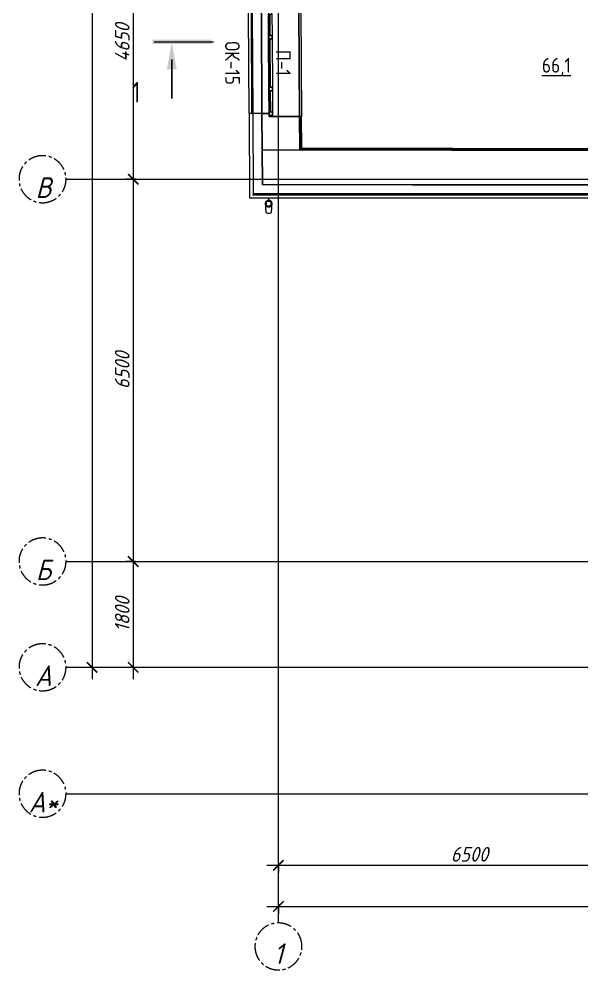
# Model space of a CAD drawing. Header units: millimetres. Extents: x 504091 to 2165846, y 135022 to 442887.
# Drawn here: x 1389236 to 1398815, y 299670 to 315840 of the extents above; entities that cross this region are included whole.
import ezdxf

# ---------------------------------------------------------------- set-up
doc = ezdxf.new("R2010")
doc.units = ezdxf.units.MM
doc.linetypes.add('ADSK_Линия сетки', pattern=[25, 20, -2.5, 0, -2.5])
doc.linetypes.add('осеваяX2', pattern=[4, 2.5, -0.5, 0.5, -0.5])
doc.layers.get('Defpoints').update_dxf_attribs({"color": 255})
doc.layers.add('Линии', color=7, linetype='Continuous', lineweight=9, true_color=0x00a600)
for name, color, linetype, lineweight in [('Марки окон', 7, 'Continuous', 20), ('Марки помещений', 7, 'Continuous', 20), ('Обобщенные модели', 7, 'Continuous', 18), ('Оси', 165, 'осеваяX2', 13), ('размеры', 7, 'Continuous', 9), ('Разрезы', 7, 'Continuous', 9), ('Стены наружные', 7, 'Continuous', 18), ('Стены несущие', 7, 'Continuous', 30), ('Стены отделка', 7, 'Continuous', 30), ('Стены штриховка', 7, 'Continuous', 18)]:
    doc.layers.add(name, color=color, linetype=linetype, lineweight=lineweight)
doc.styles.add('GOST 2.304_new', font='isocpeur.ttf', dxfattribs={"width": 0.9, "oblique": 15})
doc.styles.add('GOST Common_2', font='GOST_Common.ttf', dxfattribs={"width": 0.9, "height": 200})
doc.styles.add('GOST Common_4', font='GOST_Common.ttf', dxfattribs={"width": 0.9, "height": 200})
doc.dimstyles.new('SPDS 1_100', dxfattribs={"dimscale": 100, "dimtxt": 2.5, "dimasz": 1.77, "dimexe": 1.25, "dimexo": 0.625, "dimtad": 1, "dimdec": 0, "dimrnd": 0.001, "dimzin": 9, "dimtxsty": 'GOST 2.304_new', "dimblk": 'ARCHTICK', "dimcen": 2.5, "dimdle": 2, "dimclrt": 256, "dimadec": 0, "dimazin": 2, "dimtfac": 0.75, "dimtdec": 0, "dimtmove": 1, "dimatfit": 3, "dimfxl": 0, "dimtolj": 1, "dimlwd": 9, "dimlwe": 9, "dimarcsym": 0})

# ---------------------------------------------------------------- blocks, each defined once
blk = doc.blocks.new('Водосток - Тип 1 _карниз больше 490мм_-5153572-План 1-го этажа')
at = {"layer": 'Обобщенные модели'}
for p, q in [((75, 306), (75, 264)), ((175, 264), (175, 306)), ((120, 109), (120, 60)), ((130, 60), (130, 109))]:
    blk.add_line(p, q, dxfattribs=at)
at = {"layer": 'Обобщенные модели', "flags": 128}
for points in [[(75, 173), (75, 174), (75, 177), (75, 180), (75, 183), (75, 186), (75, 190), (75, 193), (75, 197), (75, 201), (75, 205), (75, 210), (75, 214), (75, 219), (75, 224), (75, 229), (75, 234), (75, 239), (75, 245), (75, 250), (75, 256), (75, 261), (75, 264)], [(175, 264), (175, 258), (175, 252), (175, 247), (175, 242), (175, 236), (175, 231), (175, 226), (175, 221), (175, 216), (175, 212), (175, 207), (175, 203), (175, 199), (175, 195), (175, 191), (175, 188), (175, 184), (175, 181), (175, 178), (175, 175), (175, 173)]]:
    blk.add_lwpolyline(points, dxfattribs=at)
at = {"layer": 'Обобщенные модели'}
for start, end in [(90, 270), (270, 90)]:
    blk.add_arc((125, 160), 52, start, end, dxfattribs=at)
at = {"layer": 'Обобщенные модели', "lineweight": 40}
for start, end in [(90, 270), (270, 90)]:
    blk.add_arc((125, 160), 50, start, end, dxfattribs=at)
at = {"layer": 'Обобщенные модели'}
for start_param, end_param in [(4.712389, 6.283185), (3.141593, 4.712389)]:
    blk.add_ellipse((125, 306), major_axis=(-50, 0), ratio=0.309017, start_param=start_param, end_param=end_param, dxfattribs=at)
blk = doc.blocks.new('окно трехпол с фрамугой - 1800 и 1820х2300_h___нов_ ок15-V48-План 1-го этажа')
at = {"layer": 'Линии', "color": 7}
for p, q in [((-910, 140), (-910, 200)), ((-910, 200), (-830, 200)), ((-910, 200), (-910, 140)), ((-830, 200), (-910, 200)), ((-910, 200), (-910, -320)), ((910, 200), (-910, 200)), ((-890, 140), (-890, 200)), ((-855, 320), (850, 320)), ((850, 320), (-855, 320)), ((850, 200), (-855, 200)), ((-830, 200), (-830, 140)), ((-830, 140), (-830, 200)), ((-830, 140), (-830, 200)), ((-830, 200), (-470, 200)), ((-830, 170), (-470, 170)), ((-470, 140), (-470, 200)), ((-470, 200), (-410, 200)), ((-410, 200), (-470, 200)), ((-470, 200), (-470, 140)), ((-470, 200), (-470, 140)), ((-410, 200), (-410, 140)), ((-410, 140), (-410, 200)), ((-410, 140), (-410, 200)), ((-410, 200), (410, 200)), ((-410, 170), (410, 170)), ((410, 140), (410, 200)), ((410, 200), (470, 200)), ((470, 200), (410, 200)), ((410, 200), (410, 140)), ((410, 200), (410, 140)), ((470, 200), (470, 140)), ((470, 140), (470, 200)), ((470, 140), (470, 200)), ((470, 200), (830, 200)), ((470, 170), (830, 170)), ((830, 200), (830, 140)), ((910, 200), (830, 200)), ((910, 200), (830, 200)), ((830, 200), (830, 140)), ((830, 200), (830, 140)), ((890, 140), (890, 200)), ((910, 140), (910, 200)), ((910, 140), (910, 200)), ((910, 200), (910, -320)), ((-830, 140), (-910, 140)), ((-910, 140), (-830, 140)), ((-470, 140), (-830, 140)), ((-410, 140), (-470, 140)), ((-470, 140), (-410, 140)), ((410, 140), (-410, 140)), ((470, 140), (410, 140)), ((410, 140), (470, 140)), ((830, 140), (470, 140)), ((830, 140), (910, 140)), ((830, 140), (910, 140)), ((-910, -320), (910, -320)), ((910, -320), (-910, -320))]:
    blk.add_line(p, q, dxfattribs=at)
blk = doc.blocks.new('Разрез - Номер вида спереди_3_5 мм-16061-План 1-го этажа')
at = {"layer": 'Разрезы'}
for points in [[(9.8, 0.4), (9.8, -0.39), (-0.33, -0.39), (-0.33, 0.4)], [(2.18, -4.67), (3, 0), (3.82, -4.67)]]:
    blk.add_hatch(color=256, dxfattribs=at).paths.add_polyline_path(points)
at = {"layer": 'Разрезы', "lineweight": 30}
blk.add_line((3, -3), (3, -9.66), dxfattribs=at)
blk = doc.blocks.new('Ось сетки - Круг_Ø8 мм-8258-План подвала')
at = {"layer": 'Оси', "linetype": 'ByBlock', "lineweight": 20}
for start, end in [(360, 180), (180, 360)]:
    blk.add_arc((0, 0), 4, start, end, dxfattribs=at)
blk = doc.blocks.new('_ArchTick')
at = {"color": 0, "linetype": 'ByBlock', "const_width": 0.15}
blk.add_lwpolyline([(-0.5, -0.5), (0.5, 0.5)], dxfattribs=at)
blk = doc.blocks.new('*D2799')
at = {"layer": 'Defpoints', "color": 0, "lineweight": 20, "transparency": 16777216}
for p in [(1393650, 301550), (1400150, 301550), (1400150, 301450)]:
    blk.add_point(p, dxfattribs=at)
at = {"layer": 'размеры', "color": 0, "lineweight": 9, "transparency": 16777216}
for p, q in [((1393450, 301450), (1400350, 301450)), ((1393650, 301487), (1393650, 301325)), ((1400150, 301487), (1400150, 301325))]:
    blk.add_line(p, q, dxfattribs=at)
at = {"layer": 'размеры', "color": 0, "lineweight": 9, "transparency": 16777216, "xscale": 177, "yscale": 177, "zscale": 177, "rotation": 180}
blk.add_blockref('_ArchTick', (1393650, 301450), dxfattribs=at)
at = {"layer": 'размеры', "color": 0, "lineweight": 9, "transparency": 16777216, "xscale": 177, "yscale": 177, "zscale": 177}
blk.add_blockref('_ArchTick', (1400150, 301450), dxfattribs=at)
at = {"layer": 'размеры', "lineweight": 20, "transparency": 16777216, "insert": (1396900, 301637), "char_height": 250, "width": 248.31, "attachment_point": 5, "style": 'GOST 2.304_new'}
blk.add_mtext('\\A1;6500', dxfattribs=at)
blk = doc.blocks.new('*D2805')
at = {"layer": 'Defpoints', "color": 0, "lineweight": 20, "transparency": 16777216}
for p in [(1393650, 300850), (1455500, 300850), (1455500, 300750)]:
    blk.add_point(p, dxfattribs=at)
at = {"layer": 'размеры', "color": 0, "lineweight": 9, "transparency": 16777216}
for p, q in [((1393650, 300787), (1393650, 300625)), ((1455500, 300787), (1455500, 300625)), ((1393450, 300750), (1455700, 300750))]:
    blk.add_line(p, q, dxfattribs=at)
at = {"layer": 'размеры', "color": 0, "lineweight": 9, "transparency": 16777216, "xscale": 177, "yscale": 177, "zscale": 177, "rotation": 180}
blk.add_blockref('_ArchTick', (1393650, 300750), dxfattribs=at)
at = {"layer": 'размеры', "color": 0, "lineweight": 9, "transparency": 16777216, "xscale": 177, "yscale": 177, "zscale": 177}
blk.add_blockref('_ArchTick', (1455500, 300750), dxfattribs=at)
at = {"layer": 'размеры', "lineweight": 20, "transparency": 16777216, "insert": (1424575, 300937), "char_height": 250, "width": 291.93, "attachment_point": 5, "style": 'GOST 2.304_new'}
blk.add_mtext('\\A1;61850', dxfattribs=at)
blk = doc.blocks.new('*D2806')
at = {"layer": 'Defpoints', "color": 0, "lineweight": 20, "transparency": 16777216}
for p in [(1390579, 347866), (1390479, 304816), (1390579, 304816)]:
    blk.add_point(p, dxfattribs=at)
at = {"layer": 'размеры', "color": 0, "lineweight": 9, "transparency": 16777216}
for p, q in [((1390479, 348066), (1390479, 304616)), ((1390517, 347866), (1390354, 347866)), ((1390517, 304816), (1390354, 304816))]:
    blk.add_line(p, q, dxfattribs=at)
at = {"layer": 'размеры', "color": 0, "lineweight": 9, "transparency": 16777216, "xscale": 177, "yscale": 177, "zscale": 177}
for p, rotation in [((1390479, 347866), 90), ((1390479, 304816), 270)]:
    blk.add_blockref('_ArchTick', p, dxfattribs=dict(at, rotation=rotation))
at = {"layer": 'размеры', "lineweight": 20, "transparency": 16777216, "insert": (1390292, 326341), "char_height": 250, "width": 318.77, "attachment_point": 5, "rotation": 90, "style": 'GOST 2.304_new'}
blk.add_mtext('\\A1;43050', dxfattribs=at)
blk = doc.blocks.new('*D2810')
at = {"layer": 'Defpoints', "color": 0, "lineweight": 20, "transparency": 16777216}
for p in [(1391279, 317766), (1391179, 313116), (1391279, 313116)]:
    blk.add_point(p, dxfattribs=at)
at = {"layer": 'размеры', "color": 0, "lineweight": 9, "transparency": 16777216}
for p, q in [((1391179, 317966), (1391179, 312916)), ((1391217, 317766), (1391054, 317766)), ((1391217, 313116), (1391054, 313116))]:
    blk.add_line(p, q, dxfattribs=at)
at = {"layer": 'размеры', "color": 0, "lineweight": 9, "transparency": 16777216, "xscale": 177, "yscale": 177, "zscale": 177}
for p, rotation in [((1391179, 317766), 90), ((1391179, 313116), 270)]:
    blk.add_blockref('_ArchTick', p, dxfattribs=dict(at, rotation=rotation))
at = {"layer": 'размеры', "lineweight": 20, "transparency": 16777216, "insert": (1390992, 315441), "char_height": 250, "width": 256.7, "attachment_point": 5, "rotation": 90, "style": 'GOST 2.304_new'}
blk.add_mtext('\\A1;4650', dxfattribs=at)
blk = doc.blocks.new('*D2811')
at = {"layer": 'Defpoints', "color": 0, "lineweight": 20, "transparency": 16777216}
for p in [(1391279, 313116), (1391179, 306616), (1391279, 306616)]:
    blk.add_point(p, dxfattribs=at)
at = {"layer": 'размеры', "color": 0, "lineweight": 9, "transparency": 16777216}
for p, q in [((1391179, 313316), (1391179, 306416)), ((1391217, 313116), (1391054, 313116)), ((1391217, 306616), (1391054, 306616))]:
    blk.add_line(p, q, dxfattribs=at)
at = {"layer": 'размеры', "color": 0, "lineweight": 9, "transparency": 16777216, "xscale": 177, "yscale": 177, "zscale": 177}
for p, rotation in [((1391179, 313116), 90), ((1391179, 306616), 270)]:
    blk.add_blockref('_ArchTick', p, dxfattribs=dict(at, rotation=rotation))
at = {"layer": 'размеры', "lineweight": 20, "transparency": 16777216, "insert": (1390992, 309866), "char_height": 250, "width": 248.31, "attachment_point": 5, "rotation": 90, "style": 'GOST 2.304_new'}
blk.add_mtext('\\A1;6500', dxfattribs=at)
blk = doc.blocks.new('*D2812')
at = {"layer": 'Defpoints', "color": 0, "lineweight": 20, "transparency": 16777216}
for p in [(1391279, 306616), (1391179, 304816), (1391279, 304816)]:
    blk.add_point(p, dxfattribs=at)
at = {"layer": 'размеры', "color": 0, "lineweight": 9, "transparency": 16777216}
for p, q in [((1391179, 306816), (1391179, 304616)), ((1391217, 306616), (1391054, 306616)), ((1391217, 304816), (1391054, 304816))]:
    blk.add_line(p, q, dxfattribs=at)
at = {"layer": 'размеры', "color": 0, "lineweight": 9, "transparency": 16777216, "xscale": 177, "yscale": 177, "zscale": 177}
for p, rotation in [((1391179, 306616), 90), ((1391179, 304816), 270)]:
    blk.add_blockref('_ArchTick', p, dxfattribs=dict(at, rotation=rotation))
at = {"layer": 'размеры', "lineweight": 20, "transparency": 16777216, "insert": (1390992, 305716), "char_height": 250, "width": 229.85, "attachment_point": 5, "rotation": 90, "style": 'GOST 2.304_new'}
blk.add_mtext('\\A1;1800', dxfattribs=at)

msp = doc.modelspace()

# ---------------------------------------------------------------- linework, layer by layer
at = {"layer": 'Оси', "linetype": 'ADSK_Линия сетки'}
for p, q in [((1393649.8592, 300469.847), (1393649.8592, 348931.4083)), ((1390035.5654, 313116.3441), (1456265.2939, 313116.3441)), ((1390035.5654, 306616.3441), (1456265.2939, 306616.3441)), ((1390035.5654, 304816.3441), (1456155.1468, 304816.3441)), ((1390035.5654, 302666.3441), (1456155.1468, 302666.3441))]:
    msp.add_line(p, q, dxfattribs=at)
at = {"layer": 'Разрезы', "lineweight": 20}
msp.add_line((1391535.1402, 315452.0985), (1392543.7051, 315452.0985), dxfattribs=at)
at = {"layer": 'Стены наружные'}
for p, q in [((1394031.0609, 315993.2604), (1394042.3105, 314184.142)), ((1393149.9858, 314233.5943), (1393139.3838, 315938.5614)), ((1393199.9723, 314235.9052), (1393189.3829, 315938.8723)), ((1393219.9844, 314234.0296), (1393209.3825, 315938.9966)), ((1393199.0692, 314234.9004), (1393219.0689, 314235.0231)), ((1399583.4973, 312869.9342), (1393228.4667, 312869.9342)), ((1393228.4667, 312869.9342), (1393228.5911, 312849.9342)), ((1393228.5911, 312849.9342), (1399583.4973, 312849.9342))]:
    msp.add_line(p, q, dxfattribs=at)
at = {"layer": 'Стены несущие'}
for p, q in [((1393489.9792, 314235.7085), (1393369.9815, 314234.9623)), ((1393377.4985, 313026.1014), (1393369.9815, 314234.9623)), ((1394010.3111, 314183.943), (1393550.32, 314181.0826)), ((1394010.3111, 314183.943), (1394013.8517, 313614.5652)), ((1399770.4465, 313600.6524), (1394013.8517, 313614.5652)), ((1393377.4985, 313026.1014), (1395929.2826, 313019.9342)), ((1395929.2826, 313019.9342), (1399623.2065, 313019.9342))]:
    msp.add_line(p, q, dxfattribs=at)
at = {"layer": 'Стены отделка', "lineweight": 9}
for p, q in [((1393369.9815, 314234.9623), (1393149.9858, 314233.5943)), ((1393149.9858, 314233.5943), (1393158.9006, 312799.9342)), ((1393228.4667, 312869.9342), (1393219.9844, 314234.0296)), ((1394042.3105, 314184.142), (1394010.3111, 314183.943)), ((1394045.6538, 313646.4884), (1394042.3105, 314184.142)), ((1394013.7273, 313634.5655), (1394023.814, 313634.5412)), ((1394023.814, 313634.5412), (1394023.7657, 313614.5412)), ((1394033.728, 313634.5172), (1399882.3734, 313620.3819)), ((1399869.2508, 313632.4137), (1394045.6538, 313646.4884)), ((1393377.5369, 313019.9342), (1393377.4985, 313026.1014)), ((1395929.2826, 313019.9342), (1393377.5369, 313019.9342)), ((1393158.9006, 312799.9342), (1399554.0142, 312799.9342)), ((1393208.5907, 312849.9342), (1393228.5911, 312849.9342)), ((1393228.4667, 312869.9342), (1399623.9198, 312869.9342))]:
    msp.add_line(p, q, dxfattribs=at)
at = {"layer": 'Стены штриховка'}
for p, q in [((1394033.728, 313634.5172), (1394030.3107, 314184.0674)), ((1394043.6661, 313644.4932), (1394040.3105, 314184.1295)), ((1393373.8297, 313616.112), (1394013.8517, 313614.5652)), ((1399871.2531, 313630.4088), (1394043.6661, 313644.4932))]:
    msp.add_line(p, q, dxfattribs=at)

# ---------------------------------------------------------------- block references
at = {"layer": 'Линии', "color": 7, "rotation": 90.35627563939659}
msp.add_blockref('окно трехпол с фрамугой - 1800 и 1820х2300_h___нов_ ок15-V48-План 1-го этажа', (1393684.6588, 315091.9356), dxfattribs=at)
at = {"layer": 'Обобщенные модели', "rotation": 180}
msp.add_blockref('Водосток - Тип 1 _карниз больше 490мм_-5153572-План 1-го этажа', (1393608.4973, 312859.9342), dxfattribs=at)
at = {"layer": 'Оси', "lineweight": 20, "xscale": 99.99999999999993, "yscale": 99.99999999999993, "zscale": 99.99999999999993, "rotation": 270}
for p in [(1389635.5654, 313116.3441), (1389635.5654, 306616.3441), (1389635.5654, 304816.3441), (1389635.5654, 302666.3441)]:
    msp.add_blockref('Ось сетки - Круг_Ø8 мм-8258-План подвала', p, dxfattribs=at)
at = {"layer": 'Оси', "lineweight": 20, "xscale": 99.99999999999993, "yscale": 99.99999999999993, "zscale": 99.99999999999993}
msp.add_blockref('Ось сетки - Круг_Ø8 мм-8258-План подвала', (1393649.8592, 300069.847), dxfattribs=at)
at = {"layer": 'Разрезы', "lineweight": 50, "xscale": 99.99999999999993, "yscale": 99.99999999999993, "zscale": 99.99999999999993}
msp.add_blockref('Разрез - Номер вида спереди_3_5 мм-16061-План 1-го этажа', (1391535.1402, 315452.0985), dxfattribs=at)

# ---------------------------------------------------------------- texts
at = {"layer": 'Марки окон', "lineweight": 9, "char_height": 250, "attachment_point": 5, "rotation": 270.35627564, "line_spacing_factor": 1.022766, "style": 'GOST Common_2'}
for s, insert, width in [('\\pt450,900,1350,1800,2250,2700,3150,3600,4050,4500,4950,5400,5850,6300,6750,7200,7650,8100,8550,9000,9450,9900,10350,10800,11250,11700,12150,12600,13050,13500,13950,14400;ОК-15', (1392867.2059, 315090.4599), 797.4), ('\\pt450,900,1350,1800,2250,2700,3150,3600,4050,4500,4950,5400,5850,6300,6750,7200,7650,8100,8550,9000,9450,9900,10350,10800,11250,11700,12150,12600,13050,13500,13950,14400;П-1', (1393732.1801, 315095.8386), 458.1)]:
    msp.add_mtext(s, dxfattribs=dict(at, insert=insert, width=width))
at = {"layer": 'Марки помещений', "lineweight": 9, "insert": (1398380.0047, 315024.4747), "char_height": 250, "width": 518.4, "attachment_point": 5, "line_spacing_factor": 1.022766, "style": 'GOST Common_2'}
msp.add_mtext('\\pt450,900,1350,1800,2250,2700,3150,3600,4050,4500,4950,5400,5850,6300,6750,7200,7650,8100,8550,9000,9450,9900,10350,10800,11250,11700,12150,12600,13050,13500,13950,14400;{\\L66,1}', dxfattribs=at)
at = {"layer": 'Оси', "char_height": 350, "attachment_point": 5, "line_spacing_factor": 1.022766, "style": 'GOST 2.304_new'}
for s, insert, width in [('\\pt89.999,180.0015,270.0005,359.9995,449.9985,540.001,630,719.999,810.0015,900.0005,989.9995,1079.9985,1170.001,1260,1349.999,1440.0015,1530.0005,1619.9995,1709.9985,1800.001,1890,1979.999,2070.0015,2160.0005,2249.9995,2339.9985,2430.001,2520,2609.999,2700.0015,2790.0005,2879.9995;В', (1389650.4925, 312973.4931), 261.9), ('\\pt89.999,180.0015,270.0005,359.9995,449.9985,540.001,630,719.999,810.0015,900.0005,989.9995,1079.9985,1170.001,1260,1349.999,1440.0015,1530.0005,1619.9995,1709.9985,1800.001,1890,1979.999,2070.0015,2160.0005,2249.9995,2339.9985,2430.001,2520,2609.999,2700.0015,2790.0005,2879.9995;Б', (1389650.4925, 306473.4931), 261.9), ('\\pt89.999,180.0015,270.0005,359.9995,449.9985,540.001,630,719.999,810.0015,900.0005,989.9995,1079.9985,1170.001,1260,1349.999,1440.0015,1530.0005,1619.9995,1709.9985,1800.001,1890,1979.999,2070.0015,2160.0005,2249.9995,2339.9985,2430.001,2520,2609.999,2700.0015,2790.0005,2879.9995;А', (1389650.4925, 304673.4931), 291.6), ('\\pt89.999,180.0015,270.0005,359.9995,449.9985,540.001,630,719.999,810.0015,900.0005,989.9995,1079.9985,1170.001,1260,1349.999,1440.0015,1530.0005,1619.9995,1709.9985,1800.001,1890,1979.999,2070.0015,2160.0005,2249.9995,2339.9985,2430.001,2520,2609.999,2700.0015,2790.0005,2879.9995;А*', (1389650.0425, 302523.4931), 512.1), ('\\pt89.999,180.0015,270.0005,359.9995,449.9985,540.001,630,719.999,810.0015,900.0005,989.9995,1079.9985,1170.001,1260,1349.999,1440.0015,1530.0005,1619.9995,1709.9985,1800.001,1890,1979.999,2070.0015,2160.0005,2249.9995,2339.9985,2430.001,2520,2609.999,2700.0015,2790.0005,2879.9995;1', (1393649.0286, 299946.9425), 161.1)]:
    msp.add_mtext(s, dxfattribs=dict(at, insert=insert, width=width))
at = {"layer": 'Разрезы', "insert": (1391230.7037, 314594.1673), "char_height": 350, "width": 143.2, "attachment_point": 5, "line_spacing_factor": 1.022766, "style": 'GOST Common_4'}
msp.add_mtext('\\pt1016.001,2031.9985,3047.9995,4064.0005,5080.0015,6095.999,7112,8128.001,9143.9985,10159.9995,11176.0005,12192.0015,13207.999,14224,15240.001,16255.9985,17271.9995,18288.0005,19304.0015,20319.999,21336,22352.001,23367.9985,24383.9995,25400.0005,26416.0015,27431.999,28448,29464.001,30479.9985,31495.9995,32512.0005;1', dxfattribs=at)

# ---------------------------------------------------------------- dimensions: what is measured, and where the dimension line sits
at = {"layer": 'размеры', "lineweight": 20}
for base, p1, p2, picture, middle in [((1390479.2401, 304816.3441), (1390579.225, 347866.3441), (1390579.225, 304816.3441), '*D2806', (1390291.7401, 326341.3441)), ((1391179.2401, 313116.3441), (1391279.225, 317766.3441), (1391279.225, 313116.3441), '*D2810', (1390991.7401, 315441.3441)), ((1391179.2401, 306616.3441), (1391279.225, 313116.3441), (1391279.225, 306616.3441), '*D2811', (1390991.7401, 309866.3441)), ((1391179.2401, 304816.3441), (1391279.225, 306616.3441), (1391279.225, 304816.3441), '*D2812', (1390991.7401, 305716.3441))]:
    dim = msp.add_linear_dim(base=base, p1=p1, p2=p2, angle=90, dimstyle='SPDS 1_100', dxfattribs=at)
    dim.commit()
    dim.dimension.update_dxf_attribs({"geometry": picture, "text_midpoint": middle})
for base, p1, p2, picture, middle in [((1400149.8592, 301449.7869), (1393649.8592, 301549.7718), (1400149.8592, 301549.7718), '*D2799', (1396899.8592, 301637.2869)), ((1455499.8592, 300749.7869), (1393649.8592, 300849.7718), (1455499.8592, 300849.7718), '*D2805', (1424574.8592, 300937.2869))]:
    dim = msp.add_linear_dim(base=base, p1=p1, p2=p2, dimstyle='SPDS 1_100', dxfattribs=at)
    dim.commit()
    dim.dimension.update_dxf_attribs({"geometry": picture, "text_midpoint": middle})

doc.saveas('drawing.dxf')
